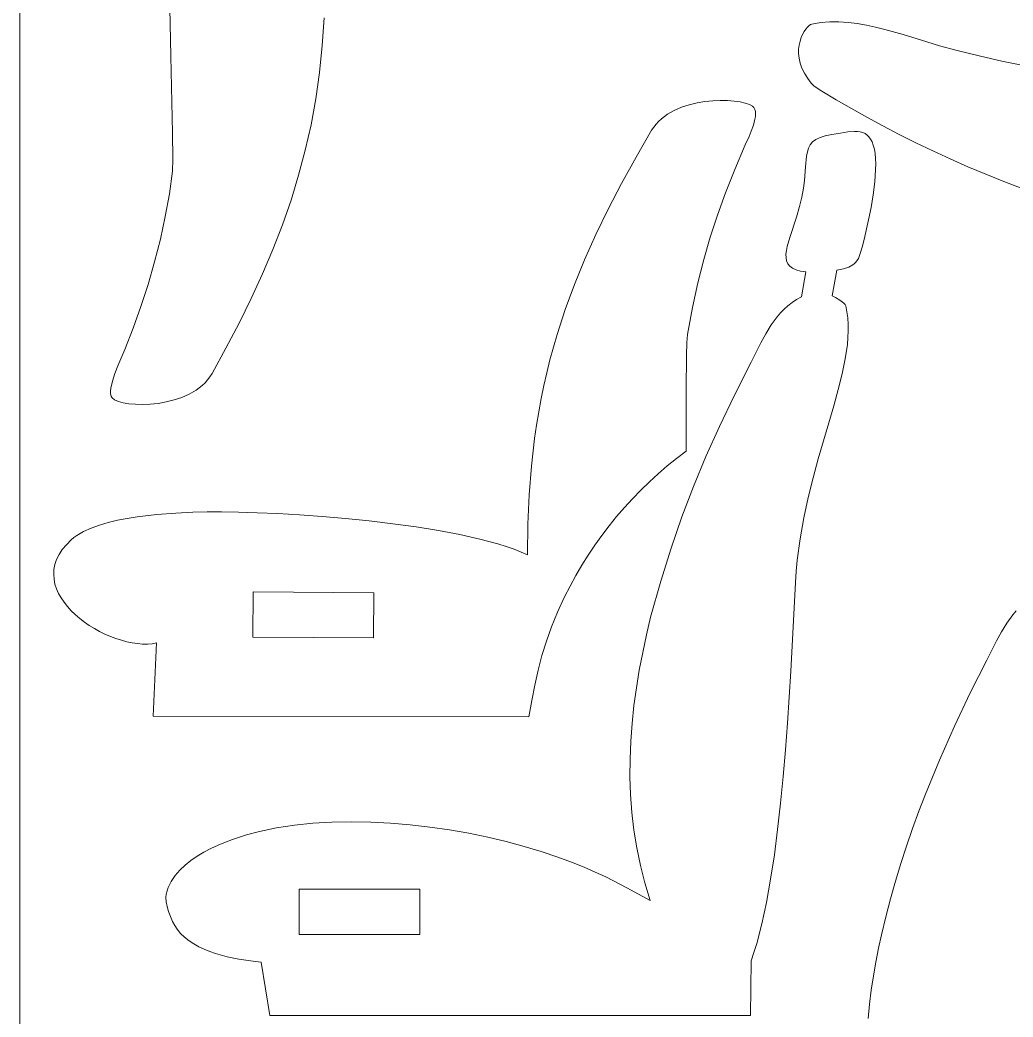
# Model space of a CAD drawing. Header units: centimetres. Extents: x -43.9 to 43.9, y -33.6 to 33.6.
# Drawn here: x 9.43 to 16.09, y -27.68 to -20.99 of the extents above; entities that cross this region are included whole.
import ezdxf

# ---------------------------------------------------------------- set-up
doc = ezdxf.new("R2010")
doc.units = ezdxf.units.CM
doc.header["$MEASUREMENT"] = 0
doc.layers.add('Camada 1', color=7, linetype='Continuous')

msp = doc.modelspace()

# ---------------------------------------------------------------- linework, layer by layer
at = {"layer": 'Camada 1', "color": 4, "lineweight": 9}
msp.add_open_spline([(9.43161, 11.64976), (9.43161, 11.64976), (9.43161, -33.57024), (9.43161, -33.57024)], degree=3, dxfattribs=at)
at = {"layer": 'Camada 1', "color": 3, "lineweight": 9}
for points in [[(10.42559, -20.36698), (10.42559, -20.36698), (10.44447, -21.2305), (10.44447, -21.2305)], [(11.45889, -21.15843), (11.45889, -21.15843), (11.47061, -20.97347), (11.47061, -20.97347)], [(14.80247, -21.00473), (14.80247, -21.00473), (14.74261, -21.01443), (14.74261, -21.01443)], [(14.86283, -21.00002), (14.86283, -21.00002), (14.80247, -21.00473), (14.80247, -21.00473)], [(14.92361, -20.99981), (14.92361, -20.99981), (14.86283, -21.00002), (14.86283, -21.00002)], [(14.98474, -21.00364), (14.98474, -21.00364), (14.92361, -20.99981), (14.92361, -20.99981)], [(15.04613, -21.01104), (15.04613, -21.01104), (14.98474, -21.00364), (14.98474, -21.00364)], [(14.69111, -21.06462), (14.69111, -21.06462), (14.68047, -21.08363), (14.68047, -21.08363)], [(14.70231, -21.04832), (14.70231, -21.04832), (14.69111, -21.06462), (14.69111, -21.06462)], [(14.71356, -21.03496), (14.71356, -21.03496), (14.70231, -21.04832), (14.70231, -21.04832)], [(14.72436, -21.02473), (14.72436, -21.02473), (14.71356, -21.03496), (14.71356, -21.03496)], [(14.73421, -21.01781), (14.73421, -21.01781), (14.72436, -21.02473), (14.72436, -21.02473)], [(14.74261, -21.01443), (14.74261, -21.01443), (14.73421, -21.01781), (14.73421, -21.01781)], [(15.10772, -21.02153), (15.10772, -21.02153), (15.04613, -21.01104), (15.04613, -21.01104)], [(15.16939, -21.03464), (15.16939, -21.03464), (15.10772, -21.02153), (15.10772, -21.02153)], [(15.23108, -21.0499), (15.23108, -21.0499), (15.16939, -21.03464), (15.16939, -21.03464)], [(15.35422, -21.08495), (15.35422, -21.08495), (15.23108, -21.0499), (15.23108, -21.0499)], [(14.66288, -21.12905), (14.66288, -21.12905), (14.65693, -21.15506), (14.65693, -21.15506)], [(14.67089, -21.10518), (14.67089, -21.10518), (14.66288, -21.12905), (14.66288, -21.12905)], [(14.68047, -21.08363), (14.68047, -21.08363), (14.67089, -21.10518), (14.67089, -21.10518)], [(15.47647, -21.12295), (15.47647, -21.12295), (15.35422, -21.08495), (15.35422, -21.08495)], [(15.59719, -21.16008), (15.59719, -21.16008), (15.47647, -21.12295), (15.47647, -21.12295)], [(11.44041, -21.33905), (11.44041, -21.33905), (11.45889, -21.15843), (11.45889, -21.15843)], [(14.65355, -21.18298), (14.65355, -21.18298), (14.65324, -21.21264), (14.65324, -21.21264)], [(14.65693, -21.15506), (14.65693, -21.15506), (14.65355, -21.18298), (14.65355, -21.18298)], [(15.71573, -21.19259), (15.71573, -21.19259), (15.59719, -21.16008), (15.59719, -21.16008)], [(15.87297, -21.2302), (15.87297, -21.2302), (15.71573, -21.19259), (15.71573, -21.19259)], [(10.44447, -21.2305), (10.44447, -21.2305), (10.45413, -21.74513), (10.45413, -21.74513)], [(14.65324, -21.21264), (14.65324, -21.21264), (14.65652, -21.24383), (14.65652, -21.24383)], [(14.65652, -21.24383), (14.65652, -21.24383), (14.66386, -21.27635), (14.66386, -21.27635)], [(16.01711, -21.26226), (16.01711, -21.26226), (15.87297, -21.2302), (15.87297, -21.2302)], [(16.15002, -21.28924), (16.15002, -21.28924), (16.01711, -21.26226), (16.01711, -21.26226)], [(11.41526, -21.51586), (11.41526, -21.51586), (11.44041, -21.33905), (11.44041, -21.33905)], [(14.66386, -21.27635), (14.66386, -21.27635), (14.67578, -21.30999), (14.67578, -21.30999)], [(14.67578, -21.30999), (14.67578, -21.30999), (14.6928, -21.34457), (14.6928, -21.34457)], [(14.6928, -21.34457), (14.6928, -21.34457), (14.7154, -21.37988), (14.7154, -21.37988)], [(14.7154, -21.37988), (14.7154, -21.37988), (14.73815, -21.40999), (14.73815, -21.40999)], [(14.73815, -21.40999), (14.73815, -21.40999), (14.75642, -21.42892), (14.75642, -21.42892)], [(14.75642, -21.42892), (14.75642, -21.42892), (14.77748, -21.44424), (14.77748, -21.44424)], [(14.77748, -21.44424), (14.77748, -21.44424), (14.80863, -21.46349), (14.80863, -21.46349)], [(14.80863, -21.46349), (14.80863, -21.46349), (14.90631, -21.52244), (14.90631, -21.52244)], [(11.38353, -21.68938), (11.38353, -21.68938), (11.41526, -21.51586), (11.41526, -21.51586)], [(14.02522, -21.5348), (14.02522, -21.5348), (13.97237, -21.54366), (13.97237, -21.54366)], [(14.07745, -21.52942), (14.07745, -21.52942), (14.02522, -21.5348), (14.02522, -21.5348)], [(14.1281, -21.52724), (14.1281, -21.52724), (14.07745, -21.52942), (14.07745, -21.52942)], [(14.17617, -21.52798), (14.17617, -21.52798), (14.1281, -21.52724), (14.1281, -21.52724)], [(14.2207, -21.53135), (14.2207, -21.53135), (14.17617, -21.52798), (14.17617, -21.52798)], [(14.26071, -21.53706), (14.26071, -21.53706), (14.2207, -21.53135), (14.2207, -21.53135)], [(14.29521, -21.54483), (14.29521, -21.54483), (14.26071, -21.53706), (14.26071, -21.53706)], [(14.90631, -21.52244), (14.90631, -21.52244), (15.00721, -21.58121), (15.00721, -21.58121)], [(13.81996, -21.59397), (13.81996, -21.59397), (13.77446, -21.6196), (13.77446, -21.6196)], [(13.86876, -21.57296), (13.86876, -21.57296), (13.81996, -21.59397), (13.81996, -21.59397)], [(13.91989, -21.55629), (13.91989, -21.55629), (13.86876, -21.57296), (13.86876, -21.57296)], [(13.97237, -21.54366), (13.97237, -21.54366), (13.91989, -21.55629), (13.91989, -21.55629)], [(14.32322, -21.5544), (14.32322, -21.5544), (14.29521, -21.54483), (14.29521, -21.54483)], [(14.34377, -21.56545), (14.34377, -21.56545), (14.32322, -21.5544), (14.32322, -21.5544)], [(14.35333, -21.57483), (14.35333, -21.57483), (14.34377, -21.56545), (14.34377, -21.56545)], [(14.35976, -21.58679), (14.35976, -21.58679), (14.35333, -21.57483), (14.35333, -21.57483)], [(14.36338, -21.60096), (14.36338, -21.60096), (14.35976, -21.58679), (14.35976, -21.58679)], [(14.3645, -21.61699), (14.3645, -21.61699), (14.36338, -21.60096), (14.36338, -21.60096)], [(15.00721, -21.58121), (15.00721, -21.58121), (15.11114, -21.6396), (15.11114, -21.6396)], [(13.71455, -21.66731), (13.71455, -21.66731), (13.69729, -21.68583), (13.69729, -21.68583)], [(13.73324, -21.65012), (13.73324, -21.65012), (13.71455, -21.66731), (13.71455, -21.66731)], [(13.77446, -21.6196), (13.77446, -21.6196), (13.73324, -21.65012), (13.73324, -21.65012)], [(14.35017, -21.69257), (14.35017, -21.69257), (14.36048, -21.65321), (14.36048, -21.65321)], [(14.36048, -21.65321), (14.36048, -21.65321), (14.36343, -21.63453), (14.36343, -21.63453)], [(14.36343, -21.63453), (14.36343, -21.63453), (14.3645, -21.61699), (14.3645, -21.61699)], [(15.11114, -21.6396), (15.11114, -21.6396), (15.21793, -21.69742), (15.21793, -21.69742)], [(11.34527, -21.86013), (11.34527, -21.86013), (11.38353, -21.68938), (11.38353, -21.68938)], [(13.66758, -21.72701), (13.66758, -21.72701), (13.56305, -21.90777), (13.56305, -21.90777)], [(13.68158, -21.70572), (13.68158, -21.70572), (13.66758, -21.72701), (13.66758, -21.72701)], [(13.69729, -21.68583), (13.69729, -21.68583), (13.68158, -21.70572), (13.68158, -21.70572)], [(14.3207, -21.76926), (14.3207, -21.76926), (14.3361, -21.73221), (14.3361, -21.73221)], [(14.3361, -21.73221), (14.3361, -21.73221), (14.35017, -21.69257), (14.35017, -21.69257)], [(14.98437, -21.73813), (14.98437, -21.73813), (14.93368, -21.74564), (14.93368, -21.74564)], [(15.0286, -21.73494), (15.0286, -21.73494), (14.98437, -21.73813), (14.98437, -21.73813)], [(15.04838, -21.7356), (15.04838, -21.7356), (15.0286, -21.73494), (15.0286, -21.73494)], [(15.06662, -21.73807), (15.06662, -21.73807), (15.04838, -21.7356), (15.04838, -21.7356)], [(15.08338, -21.74262), (15.08338, -21.74262), (15.06662, -21.73807), (15.06662, -21.73807)], [(15.09867, -21.74951), (15.09867, -21.74951), (15.08338, -21.74262), (15.08338, -21.74262)], [(15.21793, -21.69742), (15.21793, -21.69742), (15.32741, -21.75451), (15.32741, -21.75451)], [(10.45413, -21.74513), (10.45413, -21.74513), (10.45609, -21.92009), (10.45609, -21.92009)], [(14.29598, -21.82414), (14.29598, -21.82414), (14.3207, -21.76926), (14.3207, -21.76926)], [(14.74756, -21.80508), (14.74756, -21.80508), (14.73162, -21.82401), (14.73162, -21.82401)], [(14.76902, -21.78906), (14.76902, -21.78906), (14.74756, -21.80508), (14.74756, -21.80508)], [(14.79697, -21.77565), (14.79697, -21.77565), (14.76902, -21.78906), (14.76902, -21.78906)], [(14.83239, -21.76454), (14.83239, -21.76454), (14.79697, -21.77565), (14.79697, -21.77565)], [(14.87625, -21.75545), (14.87625, -21.75545), (14.83239, -21.76454), (14.83239, -21.76454)], [(14.93368, -21.74564), (14.93368, -21.74564), (14.87625, -21.75545), (14.87625, -21.75545)], [(15.11254, -21.75897), (15.11254, -21.75897), (15.09867, -21.74951), (15.09867, -21.74951)], [(15.12499, -21.77126), (15.12499, -21.77126), (15.11254, -21.75897), (15.11254, -21.75897)], [(15.1361, -21.78664), (15.1361, -21.78664), (15.12499, -21.77126), (15.12499, -21.77126)], [(15.14586, -21.80534), (15.14586, -21.80534), (15.1361, -21.78664), (15.1361, -21.78664)], [(15.15432, -21.82763), (15.15432, -21.82763), (15.14586, -21.80534), (15.14586, -21.80534)], [(15.32741, -21.75451), (15.32741, -21.75451), (15.43938, -21.81066), (15.43938, -21.81066)], [(15.43938, -21.81066), (15.43938, -21.81066), (15.55368, -21.86572), (15.55368, -21.86572)], [(11.30057, -22.02863), (11.30057, -22.02863), (11.34527, -21.86013), (11.34527, -21.86013)], [(14.22585, -21.99007), (14.22585, -21.99007), (14.29598, -21.82414), (14.29598, -21.82414)], [(14.71235, -21.8718), (14.71235, -21.8718), (14.70708, -21.90126), (14.70708, -21.90126)], [(14.7202, -21.84616), (14.7202, -21.84616), (14.71235, -21.8718), (14.71235, -21.8718)], [(14.73162, -21.82401), (14.73162, -21.82401), (14.7202, -21.84616), (14.7202, -21.84616)], [(15.16149, -21.85375), (15.16149, -21.85375), (15.15432, -21.82763), (15.15432, -21.82763)], [(15.16672, -21.88313), (15.16672, -21.88313), (15.16149, -21.85375), (15.16149, -21.85375)], [(15.55368, -21.86572), (15.55368, -21.86572), (15.67011, -21.91949), (15.67011, -21.91949)], [(10.45609, -21.92009), (10.45609, -21.92009), (10.45503, -22.00091), (10.45503, -22.00091)], [(13.56305, -21.90777), (13.56305, -21.90777), (13.46591, -22.08411), (13.46591, -22.08411)], [(14.70708, -21.90126), (14.70708, -21.90126), (14.70035, -21.9728), (14.70035, -21.9728)], [(15.16974, -21.91612), (15.16974, -21.91612), (15.16672, -21.88313), (15.16672, -21.88313)], [(15.17077, -21.95218), (15.17077, -21.95218), (15.16974, -21.91612), (15.16974, -21.91612)], [(15.67011, -21.91949), (15.67011, -21.91949), (15.7885, -21.9718), (15.7885, -21.9718)], [(10.45503, -22.00091), (10.45503, -22.00091), (10.43378, -22.15291), (10.43378, -22.15291)], [(14.16395, -22.1459), (14.16395, -22.1459), (14.22585, -21.99007), (14.22585, -21.99007)], [(14.70035, -21.9728), (14.70035, -21.9728), (14.6922, -22.06317), (14.6922, -22.06317)], [(15.1639, -22.07352), (15.1639, -22.07352), (15.17001, -21.99079), (15.17001, -21.99079)], [(15.17001, -21.99079), (15.17001, -21.99079), (15.17077, -21.95218), (15.17077, -21.95218)], [(15.7885, -21.9718), (15.7885, -21.9718), (15.90868, -22.02245), (15.90868, -22.02245)], [(11.24949, -22.19542), (11.24949, -22.19542), (11.30057, -22.02863), (11.30057, -22.02863)], [(14.6922, -22.06317), (14.6922, -22.06317), (14.68516, -22.11616), (14.68516, -22.11616)], [(15.15298, -22.16003), (15.15298, -22.16003), (15.1639, -22.07352), (15.1639, -22.07352)], [(15.90868, -22.02245), (15.90868, -22.02245), (16.03047, -22.07127), (16.03047, -22.07127)], [(16.03047, -22.07127), (16.03047, -22.07127), (16.15367, -22.11807), (16.15367, -22.11807)], [(13.46591, -22.08411), (13.46591, -22.08411), (13.37608, -22.2569), (13.37608, -22.2569)], [(14.68516, -22.11616), (14.68516, -22.11616), (14.67481, -22.17475), (14.67481, -22.17475)], [(10.43378, -22.15291), (10.43378, -22.15291), (10.40635, -22.30552), (10.40635, -22.30552)], [(11.1921, -22.36103), (11.1921, -22.36103), (11.24949, -22.19542), (11.24949, -22.19542)], [(14.10926, -22.29571), (14.10926, -22.29571), (14.16395, -22.1459), (14.16395, -22.1459)], [(14.67481, -22.17475), (14.67481, -22.17475), (14.66019, -22.23926), (14.66019, -22.23926)], [(15.13888, -22.24607), (15.13888, -22.24607), (15.15298, -22.16003), (15.15298, -22.16003)], [(13.37608, -22.2569), (13.37608, -22.2569), (13.29348, -22.42701), (13.29348, -22.42701)], [(14.66019, -22.23926), (14.66019, -22.23926), (14.64033, -22.30997), (14.64033, -22.30997)], [(15.12317, -22.32738), (15.12317, -22.32738), (15.13888, -22.24607), (15.13888, -22.24607)], [(10.40635, -22.30552), (10.40635, -22.30552), (10.37316, -22.45812), (10.37316, -22.45812)], [(14.06079, -22.44356), (14.06079, -22.44356), (14.10926, -22.29571), (14.10926, -22.29571)], [(14.64033, -22.30997), (14.64033, -22.30997), (14.5944, -22.44748), (14.5944, -22.44748)], [(15.09336, -22.45874), (15.09336, -22.45874), (15.12317, -22.32738), (15.12317, -22.32738)], [(11.12851, -22.52596), (11.12851, -22.52596), (11.1921, -22.36103), (11.1921, -22.36103)], [(10.37316, -22.45812), (10.37316, -22.45812), (10.33463, -22.61006), (10.33463, -22.61006)], [(13.29348, -22.42701), (13.29348, -22.42701), (13.21803, -22.59531), (13.21803, -22.59531)], [(14.01753, -22.59355), (14.01753, -22.59355), (14.06079, -22.44356), (14.06079, -22.44356)], [(14.5944, -22.44748), (14.5944, -22.44748), (14.57705, -22.50709), (14.57705, -22.50709)], [(15.07966, -22.51232), (15.07966, -22.51232), (15.09336, -22.45874), (15.09336, -22.45874)], [(11.05875, -22.69075), (11.05875, -22.69075), (11.12851, -22.52596), (11.12851, -22.52596)], [(14.57149, -22.53419), (14.57149, -22.53419), (14.56863, -22.55936), (14.56863, -22.55936)], [(14.57705, -22.50709), (14.57705, -22.50709), (14.57149, -22.53419), (14.57149, -22.53419)], [(15.0672, -22.55458), (15.0672, -22.55458), (15.07966, -22.51232), (15.07966, -22.51232)], [(10.33463, -22.61006), (10.33463, -22.61006), (10.29116, -22.76072), (10.29116, -22.76072)], [(13.21803, -22.59531), (13.21803, -22.59531), (13.14964, -22.76269), (13.14964, -22.76269)], [(13.9785, -22.74973), (13.9785, -22.74973), (14.01753, -22.59355), (14.01753, -22.59355)], [(14.56863, -22.55936), (14.56863, -22.55936), (14.56899, -22.58247), (14.56899, -22.58247)], [(14.56899, -22.58247), (14.56899, -22.58247), (14.57305, -22.60339), (14.57305, -22.60339)], [(14.57305, -22.60339), (14.57305, -22.60339), (14.58128, -22.62203), (14.58128, -22.62203)], [(15.02871, -22.6219), (15.02871, -22.6219), (15.03822, -22.61196), (15.03822, -22.61196)], [(15.03822, -22.61196), (15.03822, -22.61196), (15.05405, -22.58722), (15.05405, -22.58722)], [(15.05405, -22.58722), (15.05405, -22.58722), (15.0672, -22.55458), (15.0672, -22.55458)], [(14.58128, -22.62203), (14.58128, -22.62203), (14.59418, -22.63825), (14.59418, -22.63825)], [(14.59418, -22.63825), (14.59418, -22.63825), (14.61224, -22.65194), (14.61224, -22.65194)], [(14.61224, -22.65194), (14.61224, -22.65194), (14.63593, -22.66301), (14.63593, -22.66301)], [(14.63593, -22.66301), (14.63593, -22.66301), (14.66575, -22.67132), (14.66575, -22.67132)], [(14.66575, -22.67132), (14.66575, -22.67132), (14.70218, -22.67676), (14.70218, -22.67676)], [(14.70218, -22.67676), (14.70218, -22.67676), (14.67256, -22.84468), (14.67256, -22.84468)], [(14.87885, -22.83851), (14.87885, -22.83851), (14.90924, -22.66618), (14.90924, -22.66618)], [(14.90924, -22.66618), (14.90924, -22.66618), (14.95525, -22.65591), (14.95525, -22.65591)], [(14.95525, -22.65591), (14.95525, -22.65591), (14.99079, -22.64459), (14.99079, -22.64459)], [(14.99079, -22.64459), (14.99079, -22.64459), (15.01779, -22.63051), (15.01779, -22.63051)], [(15.01779, -22.63051), (15.01779, -22.63051), (15.02871, -22.6219), (15.02871, -22.6219)], [(10.98291, -22.85592), (10.98291, -22.85592), (11.05875, -22.69075), (11.05875, -22.69075)], [(10.29116, -22.76072), (10.29116, -22.76072), (10.24315, -22.9095), (10.24315, -22.9095)], [(13.14964, -22.76269), (13.14964, -22.76269), (13.08823, -22.92999), (13.08823, -22.92999)], [(13.94271, -22.91617), (13.94271, -22.91617), (13.9785, -22.74973), (13.9785, -22.74973)], [(10.90108, -23.02201), (10.90108, -23.02201), (10.98291, -22.85592), (10.98291, -22.85592)], [(14.63981, -22.8629), (14.63981, -22.8629), (14.60955, -22.88289), (14.60955, -22.88289)], [(14.67256, -22.84468), (14.67256, -22.84468), (14.63981, -22.8629), (14.63981, -22.8629)], [(14.9006, -22.84945), (14.9006, -22.84945), (14.87885, -22.83851), (14.87885, -22.83851)], [(14.92954, -22.86662), (14.92954, -22.86662), (14.9006, -22.84945), (14.9006, -22.84945)], [(14.95576, -22.88618), (14.95576, -22.88618), (14.92954, -22.86662), (14.92954, -22.86662)], [(10.24315, -22.9095), (10.24315, -22.9095), (10.19103, -23.05572), (10.19103, -23.05572)], [(13.08823, -22.92999), (13.08823, -22.92999), (13.03372, -23.09809), (13.03372, -23.09809)], [(13.90912, -23.09697), (13.90912, -23.09697), (13.94271, -22.91617), (13.94271, -22.91617)], [(14.55572, -22.92773), (14.55572, -22.92773), (14.53177, -22.95234), (14.53177, -22.95234)], [(14.58159, -22.90455), (14.58159, -22.90455), (14.55572, -22.92773), (14.55572, -22.92773)], [(14.60955, -22.88289), (14.60955, -22.88289), (14.58159, -22.90455), (14.58159, -22.90455)], [(14.96474, -22.89564), (14.96474, -22.89564), (14.95576, -22.88618), (14.95576, -22.88618)], [(14.96931, -22.90426), (14.96931, -22.90426), (14.96474, -22.89564), (14.96474, -22.89564)], [(14.97755, -22.94476), (14.97755, -22.94476), (14.96931, -22.90426), (14.96931, -22.90426)], [(14.98303, -22.98642), (14.98303, -22.98642), (14.97755, -22.94476), (14.97755, -22.94476)], [(14.50949, -22.97823), (14.50949, -22.97823), (14.46923, -23.03345), (14.46923, -23.03345)], [(14.53177, -22.95234), (14.53177, -22.95234), (14.50949, -22.97823), (14.50949, -22.97823)], [(14.98587, -23.02925), (14.98587, -23.02925), (14.98303, -22.98642), (14.98303, -22.98642)], [(10.19103, -23.05572), (10.19103, -23.05572), (10.13518, -23.1988), (10.13518, -23.1988)], [(10.81332, -23.18953), (10.81332, -23.18953), (10.90108, -23.02201), (10.90108, -23.02201)], [(14.46923, -23.03345), (14.46923, -23.03345), (14.43333, -23.09239), (14.43333, -23.09239)], [(14.98431, -23.11839), (14.98431, -23.11839), (14.98625, -23.07324), (14.98625, -23.07324)], [(14.98625, -23.07324), (14.98625, -23.07324), (14.98587, -23.02925), (14.98587, -23.02925)], [(13.03372, -23.09809), (13.03372, -23.09809), (12.98603, -23.26788), (12.98603, -23.26788)], [(13.90436, -23.15013), (13.90436, -23.15013), (13.90912, -23.09697), (13.90912, -23.09697)], [(14.43333, -23.09239), (14.43333, -23.09239), (14.40019, -23.15411), (14.40019, -23.15411)], [(14.98023, -23.1647), (14.98023, -23.1647), (14.98431, -23.11839), (14.98431, -23.11839)], [(10.13518, -23.1988), (10.13518, -23.1988), (10.108, -23.2607), (10.108, -23.2607)], [(10.71969, -23.35899), (10.71969, -23.35899), (10.81332, -23.18953), (10.81332, -23.18953)], [(13.90121, -23.23726), (13.90121, -23.23726), (13.90436, -23.15013), (13.90436, -23.15013)], [(14.40019, -23.15411), (14.40019, -23.15411), (14.3357, -23.28203), (14.3357, -23.28203)], [(14.96624, -23.26076), (14.96624, -23.26076), (14.98023, -23.1647), (14.98023, -23.1647)], [(10.108, -23.2607), (10.108, -23.2607), (10.08844, -23.30712), (10.08844, -23.30712)], [(12.98603, -23.26788), (12.98603, -23.26788), (12.96472, -23.35368), (12.96472, -23.35368)], [(13.89845, -23.47105), (13.89845, -23.47105), (13.90121, -23.23726), (13.90121, -23.23726)], [(14.3357, -23.28203), (14.3357, -23.28203), (14.22364, -23.50375), (14.22364, -23.50375)], [(14.94551, -23.3614), (14.94551, -23.3614), (14.96624, -23.26076), (14.96624, -23.26076)], [(10.08844, -23.30712), (10.08844, -23.30712), (10.06886, -23.35811), (10.06886, -23.35811)], [(10.0522, -23.40939), (10.0522, -23.40939), (10.04143, -23.45665), (10.04143, -23.45665)], [(10.06886, -23.35811), (10.06886, -23.35811), (10.0522, -23.40939), (10.0522, -23.40939)], [(10.67298, -23.42087), (10.67298, -23.42087), (10.69026, -23.40166), (10.69026, -23.40166)], [(10.69026, -23.40166), (10.69026, -23.40166), (10.70587, -23.38103), (10.70587, -23.38103)], [(10.70587, -23.38103), (10.70587, -23.38103), (10.71969, -23.35899), (10.71969, -23.35899)], [(12.96472, -23.35368), (12.96472, -23.35368), (12.94508, -23.44022), (12.94508, -23.44022)], [(14.91929, -23.46657), (14.91929, -23.46657), (14.94551, -23.3614), (14.94551, -23.3614)], [(10.04143, -23.45665), (10.04143, -23.45665), (10.03918, -23.47742), (10.03918, -23.47742)], [(10.03918, -23.47742), (10.03918, -23.47742), (10.03952, -23.49559), (10.03952, -23.49559)], [(10.56634, -23.49726), (10.56634, -23.49726), (10.61251, -23.47052), (10.61251, -23.47052)], [(10.61251, -23.47052), (10.61251, -23.47052), (10.63397, -23.45528), (10.63397, -23.45528)], [(10.63397, -23.45528), (10.63397, -23.45528), (10.65416, -23.43874), (10.65416, -23.43874)], [(10.65416, -23.43874), (10.65416, -23.43874), (10.67298, -23.42087), (10.67298, -23.42087)], [(12.94508, -23.44022), (12.94508, -23.44022), (12.9271, -23.52762), (12.9271, -23.52762)], [(13.89851, -23.87987), (13.89851, -23.87987), (13.89845, -23.47105), (13.89845, -23.47105)], [(14.88886, -23.57625), (14.88886, -23.57625), (14.91929, -23.46657), (14.91929, -23.46657)], [(10.03952, -23.49559), (10.03952, -23.49559), (10.0428, -23.5106), (10.0428, -23.5106)], [(10.0428, -23.5106), (10.0428, -23.5106), (10.04939, -23.52192), (10.04939, -23.52192)], [(10.04939, -23.52192), (10.04939, -23.52192), (10.06636, -23.53489), (10.06636, -23.53489)], [(10.06636, -23.53489), (10.06636, -23.53489), (10.09165, -23.54603), (10.09165, -23.54603)], [(10.09165, -23.54603), (10.09165, -23.54603), (10.12416, -23.55505), (10.12416, -23.55505)], [(10.35795, -23.55914), (10.35795, -23.55914), (10.41146, -23.54991), (10.41146, -23.54991)], [(10.41146, -23.54991), (10.41146, -23.54991), (10.46475, -23.53669), (10.46475, -23.53669)], [(10.46475, -23.53669), (10.46475, -23.53669), (10.51673, -23.51923), (10.51673, -23.51923)], [(10.51673, -23.51923), (10.51673, -23.51923), (10.56634, -23.49726), (10.56634, -23.49726)], [(12.9271, -23.52762), (12.9271, -23.52762), (12.91077, -23.61598), (12.91077, -23.61598)], [(14.22364, -23.50375), (14.22364, -23.50375), (14.12281, -23.71353), (14.12281, -23.71353)], [(10.12416, -23.55505), (10.12416, -23.55505), (10.16285, -23.56169), (10.16285, -23.56169)], [(10.16285, -23.56169), (10.16285, -23.56169), (10.20664, -23.56569), (10.20664, -23.56569)], [(10.20664, -23.56569), (10.20664, -23.56569), (10.25447, -23.56677), (10.25447, -23.56677)], [(10.25447, -23.56677), (10.25447, -23.56677), (10.30526, -23.56467), (10.30526, -23.56467)], [(10.30526, -23.56467), (10.30526, -23.56467), (10.35795, -23.55914), (10.35795, -23.55914)], [(12.91077, -23.61598), (12.91077, -23.61598), (12.89609, -23.70542), (12.89609, -23.70542)], [(14.85545, -23.6904), (14.85545, -23.6904), (14.88886, -23.57625), (14.88886, -23.57625)], [(12.89609, -23.70542), (12.89609, -23.70542), (12.88303, -23.79603), (12.88303, -23.79603)], [(14.12281, -23.71353), (14.12281, -23.71353), (14.03156, -23.91625), (14.03156, -23.91625)], [(14.78474, -23.93197), (14.78474, -23.93197), (14.85545, -23.6904), (14.85545, -23.6904)], [(12.88303, -23.79603), (12.88303, -23.79603), (12.86179, -23.98126), (12.86179, -23.98126)], [(13.83477, -23.92855), (13.83477, -23.92855), (13.89851, -23.87987), (13.89851, -23.87987)], [(13.7725, -23.97914), (13.7725, -23.97914), (13.83477, -23.92855), (13.83477, -23.92855)], [(14.03156, -23.91625), (14.03156, -23.91625), (13.94823, -24.11674), (13.94823, -24.11674)], [(14.74994, -24.05932), (14.74994, -24.05932), (14.78474, -23.93197), (14.78474, -23.93197)], [(12.86179, -23.98126), (12.86179, -23.98126), (12.84694, -24.17251), (12.84694, -24.17251)], [(13.71173, -24.03156), (13.71173, -24.03156), (13.7725, -23.97914), (13.7725, -23.97914)], [(13.65252, -24.08578), (13.65252, -24.08578), (13.71173, -24.03156), (13.71173, -24.03156)], [(14.71718, -24.19102), (14.71718, -24.19102), (14.74994, -24.05932), (14.74994, -24.05932)], [(13.53905, -24.19936), (13.53905, -24.19936), (13.59494, -24.14173), (13.59494, -24.14173)], [(13.59494, -24.14173), (13.59494, -24.14173), (13.65252, -24.08578), (13.65252, -24.08578)], [(13.94823, -24.11674), (13.94823, -24.11674), (13.87117, -24.31986), (13.87117, -24.31986)], [(12.84694, -24.17251), (12.84694, -24.17251), (12.83842, -24.37069), (12.83842, -24.37069)], [(13.48487, -24.25863), (13.48487, -24.25863), (13.53905, -24.19936), (13.53905, -24.19936)], [(14.68773, -24.327), (14.68773, -24.327), (14.71718, -24.19102), (14.71718, -24.19102)], [(13.43249, -24.3195), (13.43249, -24.3195), (13.48487, -24.25863), (13.48487, -24.25863)], [(10.08586, -24.34409), (10.08586, -24.34409), (10.02336, -24.35908), (10.02336, -24.35908)], [(10.15059, -24.33138), (10.15059, -24.33138), (10.08586, -24.34409), (10.08586, -24.34409)], [(10.21668, -24.32078), (10.21668, -24.32078), (10.15059, -24.33138), (10.15059, -24.33138)], [(10.34933, -24.30504), (10.34933, -24.30504), (10.21668, -24.32078), (10.21668, -24.32078)], [(10.47668, -24.29532), (10.47668, -24.29532), (10.34933, -24.30504), (10.34933, -24.30504)], [(10.59159, -24.29006), (10.59159, -24.29006), (10.47668, -24.29532), (10.47668, -24.29532)], [(10.68696, -24.28767), (10.68696, -24.28767), (10.59159, -24.29006), (10.59159, -24.29006)], [(10.7839, -24.28718), (10.7839, -24.28718), (10.68696, -24.28767), (10.68696, -24.28767)], [(10.89657, -24.28888), (10.89657, -24.28888), (10.7839, -24.28718), (10.7839, -24.28718)], [(11.02264, -24.29285), (11.02264, -24.29285), (10.89657, -24.28888), (10.89657, -24.28888)], [(11.15983, -24.29912), (11.15983, -24.29912), (11.02264, -24.29285), (11.02264, -24.29285)], [(11.30583, -24.30777), (11.30583, -24.30777), (11.15983, -24.29912), (11.15983, -24.29912)], [(11.45835, -24.31885), (11.45835, -24.31885), (11.30583, -24.30777), (11.30583, -24.30777)], [(11.61509, -24.33241), (11.61509, -24.33241), (11.45835, -24.31885), (11.45835, -24.31885)], [(11.77375, -24.34854), (11.77375, -24.34854), (11.61509, -24.33241), (11.61509, -24.33241)], [(11.93203, -24.36728), (11.93203, -24.36728), (11.77375, -24.34854), (11.77375, -24.34854)], [(13.38195, -24.38189), (13.38195, -24.38189), (13.43249, -24.3195), (13.43249, -24.3195)], [(13.87117, -24.31986), (13.87117, -24.31986), (13.79873, -24.53048), (13.79873, -24.53048)], [(14.66281, -24.46727), (14.66281, -24.46727), (14.68773, -24.327), (14.68773, -24.327)], [(9.85819, -24.41975), (9.85819, -24.41975), (9.81355, -24.44586), (9.81355, -24.44586)], [(9.90863, -24.39671), (9.90863, -24.39671), (9.85819, -24.41975), (9.85819, -24.41975)], [(9.96398, -24.37655), (9.96398, -24.37655), (9.90863, -24.39671), (9.90863, -24.39671)], [(10.02336, -24.35908), (10.02336, -24.35908), (9.96398, -24.37655), (9.96398, -24.37655)], [(12.08763, -24.38869), (12.08763, -24.38869), (11.93203, -24.36728), (11.93203, -24.36728)], [(12.23824, -24.41282), (12.23824, -24.41282), (12.08763, -24.38869), (12.08763, -24.38869)], [(12.38158, -24.43976), (12.38158, -24.43976), (12.23824, -24.41282), (12.23824, -24.41282)], [(12.83842, -24.37069), (12.83842, -24.37069), (12.83615, -24.57663), (12.83615, -24.57663)], [(13.33331, -24.44576), (13.33331, -24.44576), (13.38195, -24.38189), (13.38195, -24.38189)], [(9.77561, -24.47523), (9.77561, -24.47523), (9.74268, -24.50794), (9.74268, -24.50794)], [(9.79369, -24.46011), (9.79369, -24.46011), (9.77561, -24.47523), (9.77561, -24.47523)], [(9.81355, -24.44586), (9.81355, -24.44586), (9.79369, -24.46011), (9.79369, -24.46011)], [(12.51534, -24.46955), (12.51534, -24.46955), (12.38158, -24.43976), (12.38158, -24.43976)], [(12.63722, -24.50225), (12.63722, -24.50225), (12.51534, -24.46955), (12.51534, -24.46955)], [(13.28662, -24.51107), (13.28662, -24.51107), (13.33331, -24.44576), (13.33331, -24.44576)], [(14.6437, -24.61174), (14.6437, -24.61174), (14.66281, -24.46727), (14.66281, -24.46727)], [(9.71554, -24.54094), (9.71554, -24.54094), (9.69394, -24.57413), (9.69394, -24.57413)], [(9.74268, -24.50794), (9.74268, -24.50794), (9.71554, -24.54094), (9.71554, -24.54094)], [(12.69298, -24.51971), (12.69298, -24.51971), (12.63722, -24.50225), (12.63722, -24.50225)], [(12.74492, -24.53793), (12.74492, -24.53793), (12.69298, -24.51971), (12.69298, -24.51971)], [(12.79274, -24.5569), (12.79274, -24.5569), (12.74492, -24.53793), (12.74492, -24.53793)], [(13.24195, -24.57775), (13.24195, -24.57775), (13.28662, -24.51107), (13.28662, -24.51107)], [(13.79873, -24.53048), (13.79873, -24.53048), (13.72926, -24.75344), (13.72926, -24.75344)], [(9.67764, -24.6074), (9.67764, -24.6074), (9.66637, -24.64067), (9.66637, -24.64067)], [(9.69394, -24.57413), (9.69394, -24.57413), (9.67764, -24.6074), (9.67764, -24.6074)], [(12.83615, -24.57663), (12.83615, -24.57663), (12.79274, -24.5569), (12.79274, -24.5569)], [(13.19935, -24.64575), (13.19935, -24.64575), (13.24195, -24.57775), (13.24195, -24.57775)], [(14.63671, -24.68557), (14.63671, -24.68557), (14.6437, -24.61174), (14.6437, -24.61174)], [(9.65988, -24.67383), (9.65988, -24.67383), (9.65793, -24.70676), (9.65793, -24.70676)], [(9.66637, -24.64067), (9.66637, -24.64067), (9.65988, -24.67383), (9.65988, -24.67383)], [(13.15886, -24.71504), (13.15886, -24.71504), (13.19935, -24.64575), (13.19935, -24.64575)], [(14.63164, -24.76043), (14.63164, -24.76043), (14.63671, -24.68557), (14.63671, -24.68557)], [(9.65793, -24.70676), (9.65793, -24.70676), (9.66026, -24.73939), (9.66026, -24.73939)], [(9.66026, -24.73939), (9.66026, -24.73939), (9.66663, -24.77162), (9.66663, -24.77162)], [(13.12056, -24.78553), (13.12056, -24.78553), (13.15886, -24.71504), (13.15886, -24.71504)], [(13.72926, -24.75344), (13.72926, -24.75344), (13.66108, -24.99359), (13.66108, -24.99359)], [(9.66663, -24.77162), (9.66663, -24.77162), (9.67678, -24.80332), (9.67678, -24.80332)], [(9.67678, -24.80332), (9.67678, -24.80332), (9.69046, -24.8344), (9.69046, -24.8344)], [(13.08449, -24.8572), (13.08449, -24.8572), (13.12056, -24.78553), (13.12056, -24.78553)], [(14.60012, -25.35734), (14.60012, -25.35734), (14.63164, -24.76043), (14.63164, -24.76043)], [(9.69046, -24.8344), (9.69046, -24.8344), (9.70741, -24.86477), (9.70741, -24.86477)], [(9.70741, -24.86477), (9.70741, -24.86477), (9.72739, -24.89433), (9.72739, -24.89433)], [(13.03756, -24.95939), (13.03756, -24.95939), (13.08449, -24.8572), (13.08449, -24.8572)], [(9.72739, -24.89433), (9.72739, -24.89433), (9.75015, -24.92298), (9.75015, -24.92298)], [(9.75015, -24.92298), (9.75015, -24.92298), (9.77542, -24.9506), (9.77542, -24.9506)], [(9.77542, -24.9506), (9.77542, -24.9506), (9.80297, -24.9771), (9.80297, -24.9771)], [(16.11199, -24.95195), (16.11199, -24.95195), (16.08972, -24.97785), (16.08972, -24.97785)], [(9.80297, -24.9771), (9.80297, -24.9771), (9.83254, -25.00238), (9.83254, -25.00238)], [(9.83254, -25.00238), (9.83254, -25.00238), (9.86389, -25.02635), (9.86389, -25.02635)], [(12.99711, -25.05827), (12.99711, -25.05827), (13.03756, -24.95939), (13.03756, -24.95939)], [(13.66108, -24.99359), (13.66108, -24.99359), (13.63308, -25.11188), (13.63308, -25.11188)], [(16.08972, -24.97785), (16.08972, -24.97785), (16.04946, -25.03306), (16.04946, -25.03306)], [(9.86389, -25.02635), (9.86389, -25.02635), (9.89674, -25.0489), (9.89674, -25.0489)], [(9.89674, -25.0489), (9.89674, -25.0489), (9.93087, -25.06993), (9.93087, -25.06993)], [(9.93087, -25.06993), (9.93087, -25.06993), (9.96601, -25.08934), (9.96601, -25.08934)], [(12.96235, -25.1553), (12.96235, -25.1553), (12.99711, -25.05827), (12.99711, -25.05827)], [(16.04946, -25.03306), (16.04946, -25.03306), (16.01356, -25.092), (16.01356, -25.092)], [(9.96601, -25.08934), (9.96601, -25.08934), (10.00191, -25.10703), (10.00191, -25.10703)], [(10.00191, -25.10703), (10.00191, -25.10703), (10.03833, -25.1229), (10.03833, -25.1229)], [(10.03833, -25.1229), (10.03833, -25.1229), (10.075, -25.13683), (10.075, -25.13683)], [(10.075, -25.13683), (10.075, -25.13683), (10.11169, -25.14875), (10.11169, -25.14875)], [(10.11169, -25.14875), (10.11169, -25.14875), (10.14813, -25.15856), (10.14813, -25.15856)], [(12.93242, -25.25192), (12.93242, -25.25192), (12.96235, -25.1553), (12.96235, -25.1553)], [(13.63308, -25.11188), (13.63308, -25.11188), (13.60767, -25.2305), (13.60767, -25.2305)], [(15.9804, -25.15373), (15.9804, -25.15373), (15.91593, -25.28164), (15.91593, -25.28164)], [(16.01356, -25.092), (16.01356, -25.092), (15.9804, -25.15373), (15.9804, -25.15373)], [(10.14813, -25.15856), (10.14813, -25.15856), (10.18409, -25.16613), (10.18409, -25.16613)], [(10.18409, -25.16613), (10.18409, -25.16613), (10.21929, -25.17138), (10.21929, -25.17138)], [(10.21929, -25.17138), (10.21929, -25.17138), (10.2535, -25.1742), (10.2535, -25.1742)], [(10.2535, -25.1742), (10.2535, -25.1742), (10.28647, -25.17449), (10.28647, -25.17449)], [(10.28647, -25.17449), (10.28647, -25.17449), (10.31793, -25.17217), (10.31793, -25.17217)], [(10.31793, -25.17217), (10.31793, -25.17217), (10.34764, -25.16712), (10.34764, -25.16712)], [(10.34764, -25.16712), (10.34764, -25.16712), (10.32431, -25.65896), (10.32431, -25.65896)], [(12.90654, -25.3496), (12.90654, -25.3496), (12.93242, -25.25192), (12.93242, -25.25192)], [(13.60767, -25.2305), (13.60767, -25.2305), (13.58509, -25.34936), (13.58509, -25.34936)], [(15.91593, -25.28164), (15.91593, -25.28164), (15.80482, -25.50266), (15.80482, -25.50266)], [(12.88386, -25.44979), (12.88386, -25.44979), (12.90654, -25.3496), (12.90654, -25.3496)], [(13.58509, -25.34936), (13.58509, -25.34936), (13.56557, -25.46846), (13.56557, -25.46846)], [(14.57818, -25.7045), (14.57818, -25.7045), (14.60012, -25.35734), (14.60012, -25.35734)], [(12.86355, -25.55394), (12.86355, -25.55394), (12.88386, -25.44979), (12.88386, -25.44979)], [(13.56557, -25.46846), (13.56557, -25.46846), (13.54937, -25.58771), (13.54937, -25.58771)], [(12.84482, -25.66351), (12.84482, -25.66351), (12.86355, -25.55394), (12.86355, -25.55394)], [(15.80482, -25.50266), (15.80482, -25.50266), (15.69861, -25.72621), (15.69861, -25.72621)], [(13.54937, -25.58771), (13.54937, -25.58771), (13.53673, -25.70707), (13.53673, -25.70707)], [(10.32431, -25.65896), (10.32431, -25.65896), (12.84482, -25.66351), (12.84482, -25.66351)], [(13.53673, -25.70707), (13.53673, -25.70707), (13.52786, -25.82648), (13.52786, -25.82648)], [(14.56487, -25.8834), (14.56487, -25.8834), (14.57818, -25.7045), (14.57818, -25.7045)], [(15.69861, -25.72621), (15.69861, -25.72621), (15.59809, -25.95236), (15.59809, -25.95236)], [(13.52786, -25.82648), (13.52786, -25.82648), (13.52302, -25.9459), (13.52302, -25.9459)], [(14.5497, -26.06322), (14.5497, -26.06322), (14.56487, -25.8834), (14.56487, -25.8834)], [(13.52302, -25.9459), (13.52302, -25.9459), (13.52246, -26.06526), (13.52246, -26.06526)], [(15.59809, -25.95236), (15.59809, -25.95236), (15.55022, -26.06644), (15.55022, -26.06644)], [(13.52246, -26.06526), (13.52246, -26.06526), (13.5264, -26.18452), (13.5264, -26.18452)], [(14.53245, -26.24202), (14.53245, -26.24202), (14.5497, -26.06322), (14.5497, -26.06322)], [(15.55022, -26.06644), (15.55022, -26.06644), (15.50407, -26.18119), (15.50407, -26.18119)], [(13.5264, -26.18452), (13.5264, -26.18452), (13.53509, -26.30361), (13.53509, -26.30361)], [(15.50407, -26.18119), (15.50407, -26.18119), (15.45975, -26.29663), (15.45975, -26.29663)], [(14.51287, -26.41783), (14.51287, -26.41783), (14.53245, -26.24202), (14.53245, -26.24202)], [(13.53509, -26.30361), (13.53509, -26.30361), (13.54877, -26.42249), (13.54877, -26.42249)], [(15.45975, -26.29663), (15.45975, -26.29663), (15.41735, -26.41277), (15.41735, -26.41277)], [(11.15288, -26.40825), (11.15288, -26.40825), (11.03757, -26.43255), (11.03757, -26.43255)], [(11.27275, -26.38975), (11.27275, -26.38975), (11.15288, -26.40825), (11.15288, -26.40825)], [(11.3965, -26.37681), (11.3965, -26.37681), (11.27275, -26.38975), (11.27275, -26.38975)], [(11.5234, -26.36918), (11.5234, -26.36918), (11.3965, -26.37681), (11.3965, -26.37681)], [(11.65276, -26.36662), (11.65276, -26.36662), (11.5234, -26.36918), (11.5234, -26.36918)], [(11.7839, -26.36891), (11.7839, -26.36891), (11.65276, -26.36662), (11.65276, -26.36662)], [(11.9161, -26.37576), (11.9161, -26.37576), (11.7839, -26.36891), (11.7839, -26.36891)], [(12.04865, -26.38696), (12.04865, -26.38696), (11.9161, -26.37576), (11.9161, -26.37576)], [(12.18088, -26.40226), (12.18088, -26.40226), (12.04865, -26.38696), (12.04865, -26.38696)], [(12.31206, -26.42142), (12.31206, -26.42142), (12.18088, -26.40226), (12.18088, -26.40226)], [(12.44151, -26.44419), (12.44151, -26.44419), (12.31206, -26.42142), (12.31206, -26.42142)], [(13.54877, -26.42249), (13.54877, -26.42249), (13.56768, -26.54111), (13.56768, -26.54111)], [(14.49076, -26.58868), (14.49076, -26.58868), (14.51287, -26.41783), (14.51287, -26.41783)], [(15.41735, -26.41277), (15.41735, -26.41277), (15.37699, -26.52963), (15.37699, -26.52963)], [(10.85787, -26.48568), (10.85787, -26.48568), (10.80936, -26.50378), (10.80936, -26.50378)], [(10.95189, -26.4554), (10.95189, -26.4554), (10.85787, -26.48568), (10.85787, -26.48568)], [(11.03757, -26.43255), (11.03757, -26.43255), (10.95189, -26.4554), (10.95189, -26.4554)], [(12.56852, -26.47032), (12.56852, -26.47032), (12.44151, -26.44419), (12.44151, -26.44419)], [(12.69238, -26.49958), (12.69238, -26.49958), (12.56852, -26.47032), (12.56852, -26.47032)], [(10.71264, -26.54621), (10.71264, -26.54621), (10.66573, -26.57066), (10.66573, -26.57066)], [(10.76073, -26.52393), (10.76073, -26.52393), (10.71264, -26.54621), (10.71264, -26.54621)], [(10.80936, -26.50378), (10.80936, -26.50378), (10.76073, -26.52393), (10.76073, -26.52393)], [(12.81241, -26.53173), (12.81241, -26.53173), (12.69238, -26.49958), (12.69238, -26.49958)], [(12.92791, -26.56651), (12.92791, -26.56651), (12.81241, -26.53173), (12.81241, -26.53173)], [(13.56768, -26.54111), (13.56768, -26.54111), (13.59206, -26.65941), (13.59206, -26.65941)], [(15.37699, -26.52963), (15.37699, -26.52963), (15.33874, -26.6472), (15.33874, -26.6472)], [(10.57811, -26.62638), (10.57811, -26.62638), (10.5387, -26.65776), (10.5387, -26.65776)], [(10.62067, -26.59735), (10.62067, -26.59735), (10.57811, -26.62638), (10.57811, -26.62638)], [(10.66573, -26.57066), (10.66573, -26.57066), (10.62067, -26.59735), (10.62067, -26.59735)], [(13.03815, -26.60367), (13.03815, -26.60367), (12.92791, -26.56651), (12.92791, -26.56651)], [(13.1314, -26.6381), (13.1314, -26.6381), (13.03815, -26.60367), (13.03815, -26.60367)], [(14.46589, -26.75264), (14.46589, -26.75264), (14.49076, -26.58868), (14.49076, -26.58868)], [(10.50309, -26.69159), (10.50309, -26.69159), (10.47195, -26.72793), (10.47195, -26.72793)], [(10.5387, -26.65776), (10.5387, -26.65776), (10.50309, -26.69159), (10.50309, -26.69159)], [(13.21437, -26.67117), (13.21437, -26.67117), (13.1314, -26.6381), (13.1314, -26.6381)], [(13.28993, -26.70385), (13.28993, -26.70385), (13.21437, -26.67117), (13.21437, -26.67117)], [(13.59206, -26.65941), (13.59206, -26.65941), (13.62214, -26.77734), (13.62214, -26.77734)], [(15.33874, -26.6472), (15.33874, -26.6472), (15.30272, -26.7655), (15.30272, -26.7655)], [(10.47195, -26.72793), (10.47195, -26.72793), (10.44593, -26.76683), (10.44593, -26.76683)], [(13.36101, -26.73708), (13.36101, -26.73708), (13.28993, -26.70385), (13.28993, -26.70385)], [(13.50123, -26.80908), (13.50123, -26.80908), (13.36101, -26.73708), (13.36101, -26.73708)], [(14.43801, -26.90771), (14.43801, -26.90771), (14.46589, -26.75264), (14.46589, -26.75264)], [(10.42567, -26.80838), (10.42567, -26.80838), (10.41791, -26.83017), (10.41791, -26.83017)], [(10.44593, -26.76683), (10.44593, -26.76683), (10.42567, -26.80838), (10.42567, -26.80838)], [(13.65818, -26.89483), (13.65818, -26.89483), (13.50123, -26.80908), (13.50123, -26.80908)], [(13.62214, -26.77734), (13.62214, -26.77734), (13.65818, -26.89483), (13.65818, -26.89483)], [(15.30272, -26.7655), (15.30272, -26.7655), (15.26902, -26.88455), (15.26902, -26.88455)], [(10.41184, -26.85262), (10.41184, -26.85262), (10.40979, -26.87577), (10.40979, -26.87577)], [(10.40979, -26.87577), (10.40979, -26.87577), (10.4123, -26.90405), (10.4123, -26.90405)], [(10.41791, -26.83017), (10.41791, -26.83017), (10.41184, -26.85262), (10.41184, -26.85262)], [(15.26902, -26.88455), (15.26902, -26.88455), (15.23776, -27.00435), (15.23776, -27.00435)], [(10.4123, -26.90405), (10.4123, -26.90405), (10.41868, -26.9358), (10.41868, -26.9358)], [(10.41868, -26.9358), (10.41868, -26.9358), (10.42826, -26.96932), (10.42826, -26.96932)], [(14.40691, -27.05196), (14.40691, -27.05196), (14.43801, -26.90771), (14.43801, -26.90771)], [(10.42826, -26.96932), (10.42826, -26.96932), (10.44036, -27.00294), (10.44036, -27.00294)], [(10.44036, -27.00294), (10.44036, -27.00294), (10.45429, -27.03496), (10.45429, -27.03496)], [(15.23776, -27.00435), (15.23776, -27.00435), (15.20901, -27.12489), (15.20901, -27.12489)], [(10.45429, -27.03496), (10.45429, -27.03496), (10.46941, -27.06373), (10.46941, -27.06373)], [(10.46941, -27.06373), (10.46941, -27.06373), (10.48499, -27.08751), (10.48499, -27.08751)], [(10.48499, -27.08751), (10.48499, -27.08751), (10.50895, -27.11592), (10.50895, -27.11592)], [(14.37238, -27.18342), (14.37238, -27.18342), (14.40691, -27.05196), (14.40691, -27.05196)], [(10.50895, -27.11592), (10.50895, -27.11592), (10.53589, -27.14181), (10.53589, -27.14181)], [(10.53589, -27.14181), (10.53589, -27.14181), (10.56552, -27.16532), (10.56552, -27.16532)], [(15.20901, -27.12489), (15.20901, -27.12489), (15.18937, -27.21569), (15.18937, -27.21569)], [(10.56552, -27.16532), (10.56552, -27.16532), (10.59752, -27.18655), (10.59752, -27.18655)], [(10.59752, -27.18655), (10.59752, -27.18655), (10.63157, -27.20563), (10.63157, -27.20563)], [(10.63157, -27.20563), (10.63157, -27.20563), (10.66733, -27.22269), (10.66733, -27.22269)], [(10.66733, -27.22269), (10.66733, -27.22269), (10.7045, -27.23785), (10.7045, -27.23785)], [(14.35374, -27.24374), (14.35374, -27.24374), (14.37238, -27.18342), (14.37238, -27.18342)], [(15.18937, -27.21569), (15.18937, -27.21569), (15.17142, -27.30787), (15.17142, -27.30787)], [(10.7045, -27.23785), (10.7045, -27.23785), (10.74277, -27.25121), (10.74277, -27.25121)], [(10.74277, -27.25121), (10.74277, -27.25121), (10.8213, -27.27311), (10.8213, -27.27311)], [(10.8213, -27.27311), (10.8213, -27.27311), (10.90036, -27.28933), (10.90036, -27.28933)], [(10.90036, -27.28933), (10.90036, -27.28933), (10.9774, -27.30087), (10.9774, -27.30087)], [(14.33416, -27.30012), (14.33416, -27.30012), (14.35374, -27.24374), (14.35374, -27.24374)], [(10.9774, -27.30087), (10.9774, -27.30087), (11.04988, -27.3087), (11.04988, -27.3087)], [(11.04988, -27.3087), (11.04988, -27.3087), (11.10827, -27.66756), (11.10827, -27.66756)], [(14.3309, -27.66756), (14.3309, -27.66756), (14.33416, -27.30012), (14.33416, -27.30012)], [(15.17142, -27.30787), (15.17142, -27.30787), (15.15527, -27.40125), (15.15527, -27.40125)], [(15.15527, -27.40125), (15.15527, -27.40125), (15.14105, -27.49564), (15.14105, -27.49564)], [(15.14105, -27.49564), (15.14105, -27.49564), (15.12889, -27.59084), (15.12889, -27.59084)], [(15.12889, -27.59084), (15.12889, -27.59084), (15.11889, -27.68666), (15.11889, -27.68666)], [(11.10827, -27.66756), (11.10827, -27.66756), (14.3309, -27.66756), (14.3309, -27.66756)]]:
    msp.add_open_spline(points, degree=3, dxfattribs=at)
at = {"layer": 'Camada 1', "lineweight": 9}
for points in [[(10.99289, -25.1277), (10.99289, -25.1277), (10.99477, -24.82427), (10.99477, -24.82427)], [(10.99477, -24.82427), (10.99477, -24.82427), (11.80391, -24.83017), (11.80391, -24.83017)], [(11.80391, -24.83017), (11.80391, -24.83017), (11.80174, -25.13355), (11.80174, -25.13355)], [(11.80174, -25.13355), (11.80174, -25.13355), (10.99289, -25.1277), (10.99289, -25.1277)], [(12.11418, -26.81972), (12.11418, -26.81972), (11.30499, -26.81972), (11.30499, -26.81972)], [(11.30499, -26.81972), (11.30499, -26.81972), (11.30499, -27.12317), (11.30499, -27.12317)], [(12.11418, -27.12317), (12.11418, -27.12317), (12.11418, -26.81972), (12.11418, -26.81972)], [(11.30499, -27.12317), (11.30499, -27.12317), (12.11418, -27.12317), (12.11418, -27.12317)]]:
    msp.add_open_spline(points, degree=3, dxfattribs=at)

doc.saveas('drawing.dxf')
